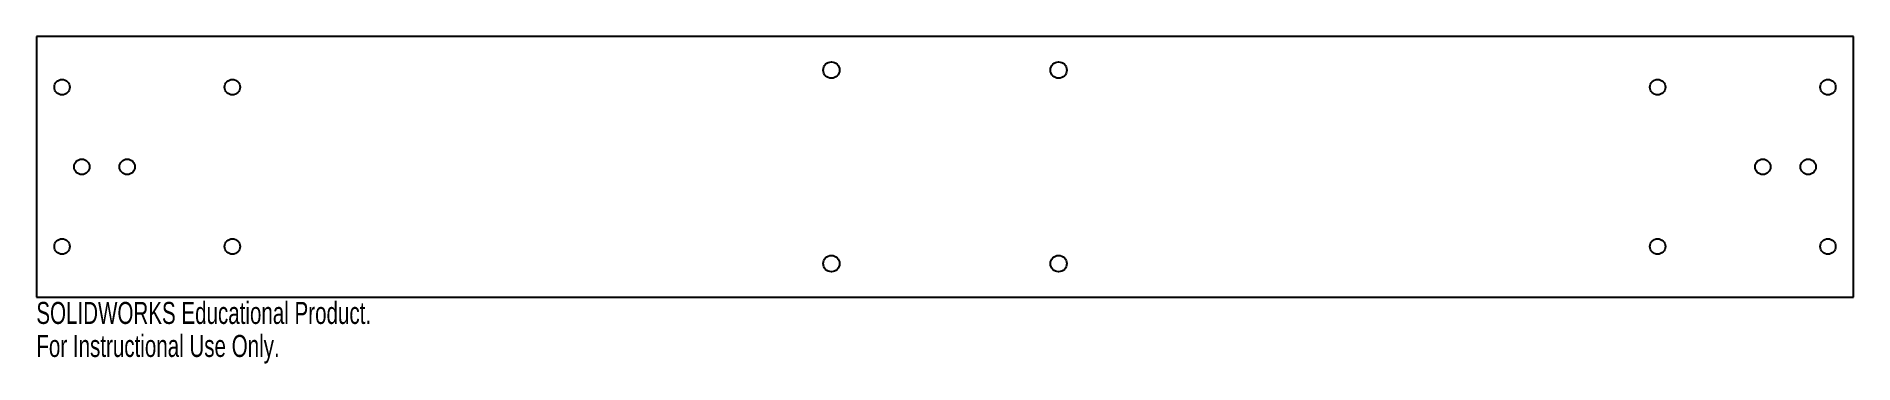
# Model space of a CAD drawing. Header units: millimetres. Extents: x -200 to 200, y -43 to 29.
import ezdxf

# ---------------------------------------------------------------- set-up
doc = ezdxf.new("R2010")
doc.units = ezdxf.units.MM
doc.styles.add('SLDTEXTSTYLE0', font='TXT', dxfattribs={"width": 0.7})

msp = doc.modelspace()

# ---------------------------------------------------------------- linework, layer by layer
at = {"color": 7, "linetype": 'Continuous', "lineweight": 25}
for p, q in [((200, 28.65), (-200, 28.65)), ((-200, 28.65), (-200, -28.65)), ((200, -28.65), (200, 28.65)), ((-200, -28.65), (200, -28.65))]:
    msp.add_line(p, q, dxfattribs=at)
for centre, radius in [((-25, 21.25), 1.8), ((25, 21.25), 1.8), ((-194.34, 17.5), 1.7), ((-156.86, 17.5), 1.7), ((156.86, 17.5), 1.7), ((194.34, 17.5), 1.7), ((-190, 0), 1.7), ((-180, 0), 1.7), ((180, 0), 1.7), ((190, 0), 1.7), ((-194.34, -17.5), 1.7), ((-156.86, -17.5), 1.7), ((156.86, -17.5), 1.7), ((194.34, -17.5), 1.7), ((-25, -21.25), 1.8), ((25, -21.25), 1.8)]:
    msp.add_circle(centre, radius, dxfattribs=at)

# ---------------------------------------------------------------- texts
at = {"color": 7, "linetype": 'Continuous', "char_height": 4.8336, "attachment_point": 1, "style": 'SLDTEXTSTYLE0'}
for s, insert in [('SOLIDWORKS Educational Product.', (-200, -29.67)), ('For Instructional Use Only.', (-200, -36.92))]:
    msp.add_mtext(s, dxfattribs=dict(at, insert=insert))

doc.saveas('drawing.dxf')
